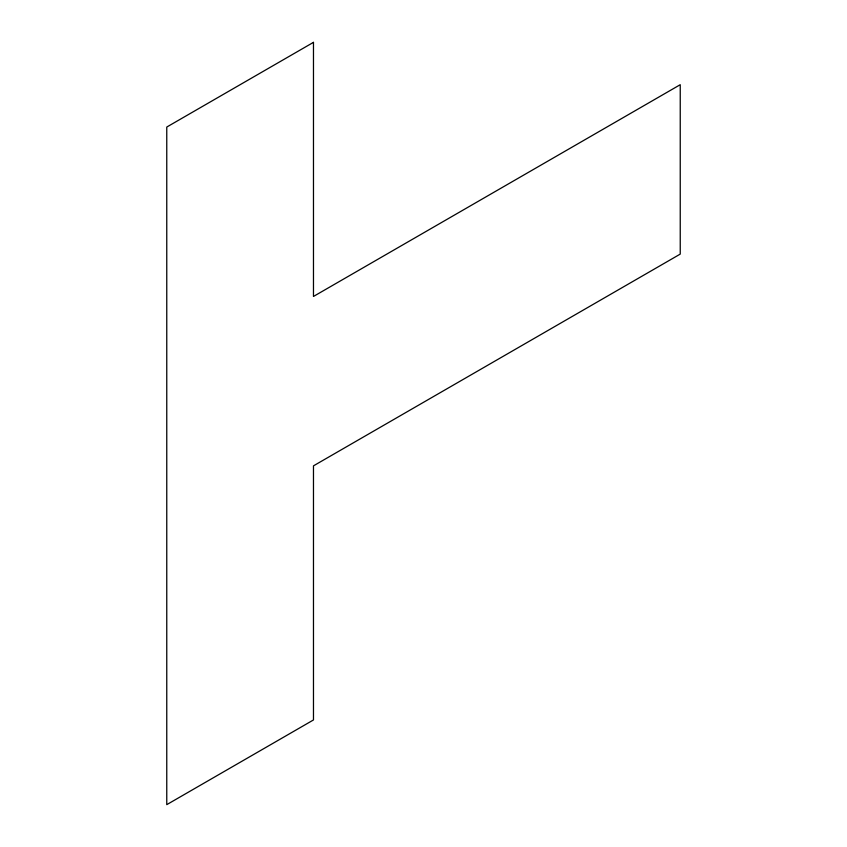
<?xml version="1.0" encoding="UTF-8"?>
<svg xmlns="http://www.w3.org/2000/svg" width="847" height="847" viewBox="0 0 847 847"><rect width="100%" height="100%" fill="white"/><g stroke="black" fill="none" stroke-linecap="round" stroke-linejoin="round"><path stroke-width="1.27" d="M313.475 42.35L166.764 127.05L166.764 804.65L313.475 719.95L313.475 465.85L680.236 254.1L680.236 84.7L313.475 296.45L313.475 42.35"/></g></svg>
